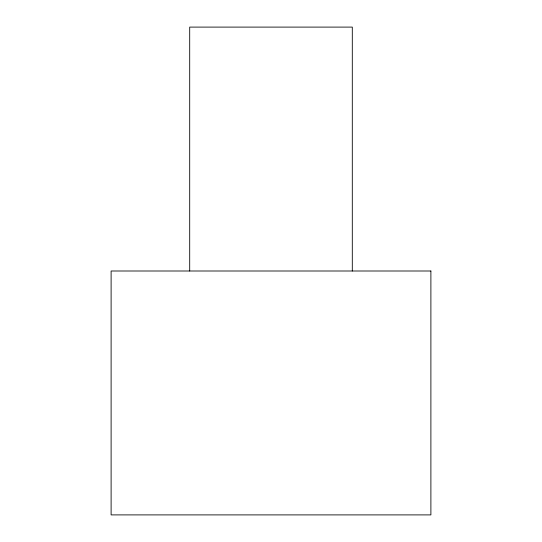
<?xml version="1.0" encoding="UTF-8"?>
<svg xmlns="http://www.w3.org/2000/svg" width="542" height="542" viewBox="0 0 542 542"><rect width="100%" height="100%" fill="white"/><g stroke="black" fill="none" stroke-linecap="round" stroke-linejoin="round"><path stroke-width="0.81" d="M352.3 271L352.3 27.1L189.7 27.1L189.7 271M430.89 271L111.11 271L111.11 514.9L430.89 514.9L430.89 271"/></g></svg>
